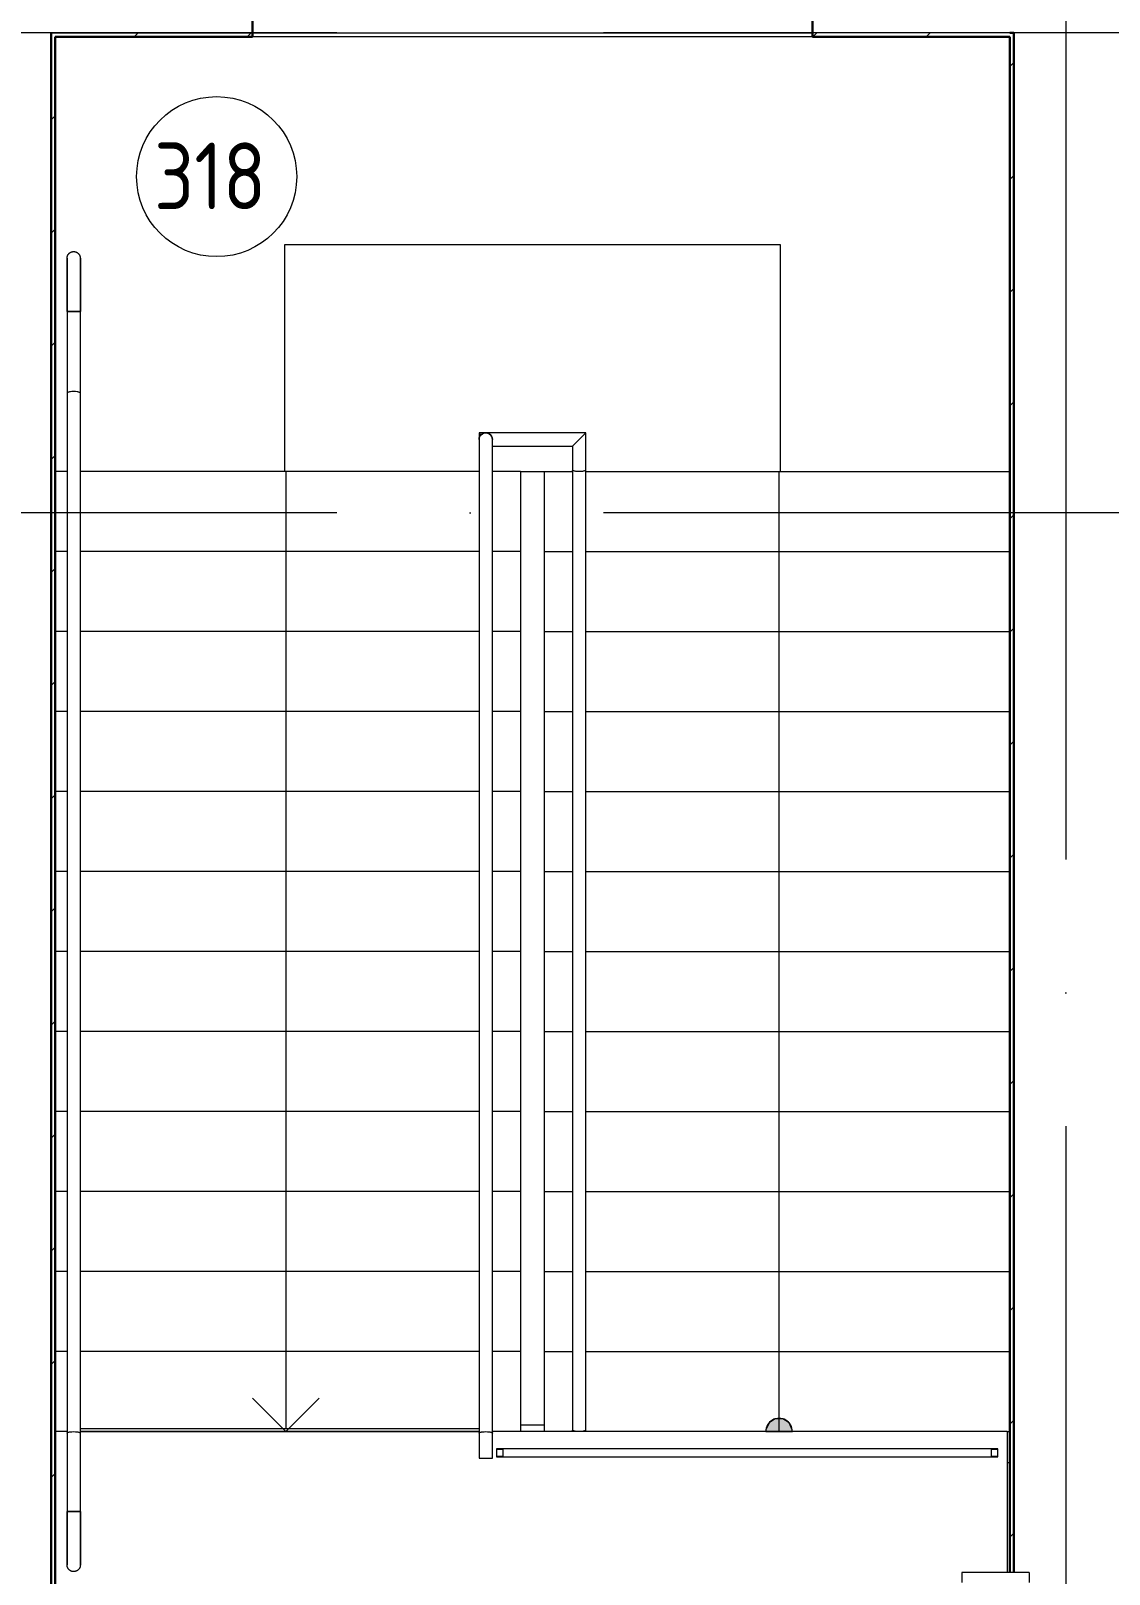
# Model space of a CAD drawing. Header units: millimetres. Extents: x -259793 to 503324, y -44556 to 93494.
# Drawn here: x 287865 to 291908, y -6943 to -1156 of the extents above; entities that cross this region are included whole.
import ezdxf

# ---------------------------------------------------------------- set-up
doc = ezdxf.new("R2010")
doc.units = ezdxf.units.MM
doc.linetypes.add('ADSK_Линия сетки', pattern=[25, 20, -2.5, 0, -2.5])
for name, color, linetype, lineweight in [('Лестницы', 252, 'Continuous', 9), ('Марки помещений', 252, 'Continuous', 20), ('Оборудование', 8, 'Continuous', 18), ('Ограждение', 252, 'Continuous', 9), ('Оси', 252, 'Continuous', 9), ('Перекрытие', 252, 'Continuous', 18), ('Стены внутренние', 7, 'Continuous', 18), ('Стены наружные', 7, 'Continuous', 18), ('Стрелки вверх', 7, 'Continuous', 18)]:
    doc.layers.add(name, color=color, linetype=linetype, lineweight=lineweight)
doc.styles.add('GOST Common_2', font='', dxfattribs={"width": 0.9, "height": 250})
doc.styles.get('GOST Common_2').set_extended_font_data('GOST type B')

# ---------------------------------------------------------------- blocks, each defined once
blk = doc.blocks.new('3 этаж')
at = {"layer": 'Стрелки вверх', "true_color": 0x636466}
h = blk.add_hatch(color=251, dxfattribs=at)
edge = h.paths.add_edge_path()
edge.add_arc((290670.8, -6408.4), 50, 359.83086, 540.16914)
edge.add_line((290620.8, -6408.6), (290670.8, -6408.4))
edge.add_line((290670.8, -6408.4), (290720.8, -6408.6))
blk.add_hatch(color=251, dxfattribs=at).paths.add_polyline_path([(290719.2, -6408.4), (290720.3, -6401.3), (290708.6, -6375.7), (290684.9, -6360.5), (290656.7, -6360.5), (290633, -6375.7), (290621.3, -6401.3), (290622.3, -6408.4)])
at = {"layer": 'Лестницы', "color": 251, "true_color": 0x636466}
for p, q in [((288000.8, -2808.4), (287955.8, -2808.4)), ((288000.8, -2808.4), (287955.8, -2808.4)), ((289545.8, -2808.4), (288050.8, -2808.4)), ((289545.8, -2808.4), (288050.8, -2808.4)), ((289700.8, -2808.4), (289595.8, -2808.4)), ((289700.8, -2808.4), (289595.8, -2808.4)), ((289700.8, -2808.4), (289790.8, -2808.4)), ((289700.8, -2808.4), (289700.8, -3108.4)), ((289790.8, -2808.4), (289895.8, -2808.4)), ((289790.8, -3108.4), (289790.8, -2808.4)), ((289790.8, -2808.4), (289895.8, -2808.4)), ((289945.8, -2808.4), (291535.8, -2808.4)), ((289945.8, -2808.4), (291535.8, -2808.4)), ((288000.8, -3108.4), (287955.8, -3108.4)), ((288000.8, -3108.4), (287955.8, -3108.4)), ((289545.8, -3108.4), (288050.8, -3108.4)), ((289545.8, -3108.4), (288050.8, -3108.4)), ((289700.8, -3108.4), (289595.8, -3108.4)), ((289700.8, -3108.4), (289595.8, -3108.4)), ((289700.8, -3108.4), (289700.8, -3408.4)), ((289790.8, -3408.4), (289790.8, -3108.4)), ((289790.8, -3108.4), (289895.9, -3108.4)), ((289790.8, -3108.4), (289895.9, -3108.4)), ((289945.7, -3108.4), (291535.8, -3108.4)), ((289945.7, -3108.4), (291535.8, -3108.4)), ((288000.8, -3408.4), (287955.8, -3408.4)), ((288000.8, -3408.4), (287955.8, -3408.4)), ((289545.8, -3408.4), (288050.8, -3408.4)), ((289545.8, -3408.4), (288050.8, -3408.4)), ((289700.8, -3408.4), (289595.8, -3408.4)), ((289700.8, -3408.4), (289595.8, -3408.4)), ((289700.8, -3408.4), (289700.8, -3708.4)), ((289790.8, -3708.4), (289790.8, -3408.4)), ((289790.8, -3408.4), (289895.9, -3408.4)), ((289790.8, -3408.4), (289895.9, -3408.4)), ((289945.6, -3408.4), (291535.8, -3408.4)), ((289945.6, -3408.4), (291535.8, -3408.4)), ((288000.8, -3708.4), (287955.8, -3708.4)), ((288000.8, -3708.4), (287955.8, -3708.4)), ((289545.8, -3708.4), (288050.8, -3708.4)), ((289545.8, -3708.4), (288050.8, -3708.4)), ((289700.8, -3708.4), (289595.8, -3708.4)), ((289700.8, -3708.4), (289595.8, -3708.4)), ((289700.8, -3708.4), (289700.8, -4008.4)), ((289790.8, -4008.4), (289790.8, -3708.4)), ((289790.8, -3708.4), (289896, -3708.4)), ((289790.8, -3708.4), (289896, -3708.4)), ((289945.6, -3708.4), (291535.8, -3708.4)), ((289945.6, -3708.4), (291535.8, -3708.4)), ((288000.8, -4008.4), (287955.8, -4008.4)), ((288000.8, -4008.4), (287955.8, -4008.4)), ((289545.8, -4008.4), (288050.8, -4008.4)), ((289545.8, -4008.4), (288050.8, -4008.4)), ((289700.8, -4008.4), (289595.8, -4008.4)), ((289700.8, -4008.4), (289595.8, -4008.4)), ((289700.8, -4008.4), (289700.8, -4308.4)), ((289790.8, -4308.4), (289790.8, -4008.4)), ((289790.8, -4008.4), (289895.8, -4008.4)), ((289790.8, -4008.4), (289895.8, -4008.4)), ((289945.8, -4008.4), (291535.8, -4008.4)), ((289945.8, -4008.4), (291535.8, -4008.4)), ((288000.8, -4308.4), (287955.8, -4308.4)), ((288000.8, -4308.4), (287955.8, -4308.4)), ((289545.8, -4308.4), (288050.8, -4308.4)), ((289545.8, -4308.4), (288050.8, -4308.4)), ((289700.8, -4308.4), (289595.8, -4308.4)), ((289700.8, -4308.4), (289595.8, -4308.4)), ((289700.8, -4308.4), (289700.8, -4608.4)), ((289790.8, -4608.4), (289790.8, -4308.4)), ((289790.8, -4308.4), (289895.8, -4308.4)), ((289790.8, -4308.4), (289895.8, -4308.4)), ((289945.8, -4308.4), (291535.8, -4308.4)), ((289945.8, -4308.4), (291535.8, -4308.4)), ((288000.8, -4608.4), (287955.8, -4608.4)), ((288000.8, -4608.4), (287955.8, -4608.4)), ((289545.8, -4608.4), (288050.8, -4608.4)), ((289545.8, -4608.4), (288050.8, -4608.4)), ((289700.8, -4608.4), (289595.8, -4608.4)), ((289700.8, -4608.4), (289595.8, -4608.4)), ((289700.8, -4608.4), (289700.8, -4908.4)), ((289790.8, -4908.4), (289790.8, -4608.4)), ((289790.8, -4608.4), (289895.8, -4608.4)), ((289790.8, -4608.4), (289895.8, -4608.4)), ((289945.8, -4608.4), (291535.8, -4608.4)), ((289945.8, -4608.4), (291535.8, -4608.4)), ((288000.8, -4908.4), (287955.8, -4908.4)), ((288000.8, -4908.4), (287955.8, -4908.4)), ((289545.8, -4908.4), (288050.8, -4908.4)), ((289545.8, -4908.4), (288050.8, -4908.4)), ((289700.8, -4908.4), (289595.8, -4908.4)), ((289700.8, -4908.4), (289595.8, -4908.4)), ((289700.8, -4908.4), (289700.8, -5208.4)), ((289790.8, -5208.4), (289790.8, -4908.4)), ((289790.8, -4908.4), (289895.8, -4908.4)), ((289790.8, -4908.4), (289895.8, -4908.4)), ((289945.8, -4908.4), (291535.8, -4908.4)), ((289945.8, -4908.4), (291535.8, -4908.4)), ((288000.8, -5208.4), (287955.8, -5208.4)), ((288000.8, -5208.4), (287955.8, -5208.4)), ((289545.8, -5208.4), (288050.8, -5208.4)), ((289545.8, -5208.4), (288050.8, -5208.4)), ((289700.8, -5208.4), (289595.8, -5208.4)), ((289700.8, -5208.4), (289595.8, -5208.4)), ((289700.8, -5208.4), (289700.8, -5508.4)), ((289790.8, -5508.4), (289790.8, -5208.4)), ((289790.8, -5208.4), (289895.8, -5208.4)), ((289790.8, -5208.4), (289895.8, -5208.4)), ((289945.8, -5208.4), (291535.8, -5208.4)), ((289945.8, -5208.4), (291535.8, -5208.4)), ((288001, -5508.4), (287955.8, -5508.4)), ((288001, -5508.4), (287955.8, -5508.4)), ((289545.8, -5508.4), (288050.6, -5508.4)), ((289545.8, -5508.4), (288050.6, -5508.4)), ((289700.8, -5508.4), (289595.8, -5508.4)), ((289700.8, -5508.4), (289595.8, -5508.4)), ((289700.8, -5508.4), (289700.8, -5808.4)), ((289790.8, -5808.4), (289790.8, -5508.4)), ((289790.8, -5508.4), (289895.8, -5508.4)), ((289790.8, -5508.4), (289895.8, -5508.4)), ((289945.8, -5508.4), (291535.8, -5508.4)), ((289945.8, -5508.4), (291535.8, -5508.4)), ((288000.9, -5808.4), (287955.8, -5808.4)), ((288000.9, -5808.4), (287955.8, -5808.4)), ((289545.8, -5808.4), (288050.6, -5808.4)), ((289545.8, -5808.4), (288050.6, -5808.4)), ((289700.8, -5808.4), (289595.8, -5808.4)), ((289700.8, -5808.4), (289595.8, -5808.4)), ((289700.8, -5808.4), (289700.8, -6108.4)), ((289790.8, -6108.4), (289790.8, -5808.4)), ((289790.8, -5808.4), (289895.8, -5808.4)), ((289790.8, -5808.4), (289895.8, -5808.4)), ((289945.8, -5808.4), (291535.8, -5808.4)), ((289945.8, -5808.4), (291535.8, -5808.4)), ((288000.8, -6108.4), (287955.8, -6108.4)), ((288000.8, -6108.4), (287955.8, -6108.4)), ((289545.8, -6108.4), (288050.7, -6108.4)), ((289545.8, -6108.4), (288050.7, -6108.4)), ((289700.8, -6108.4), (289595.8, -6108.4)), ((289700.8, -6108.4), (289595.8, -6108.4)), ((289700.8, -6108.4), (289700.8, -6408.4)), ((289790.8, -6408.4), (289790.8, -6108.4)), ((289790.8, -6108.4), (289895.8, -6108.4)), ((289790.8, -6108.4), (289895.8, -6108.4)), ((289945.8, -6108.4), (291535.8, -6108.4)), ((289945.8, -6108.4), (291535.8, -6108.4)), ((288000.6, -6408.4), (287955.8, -6408.4)), ((288000.6, -6408.4), (287955.8, -6408.4)), ((289545.8, -6408.4), (288050.8, -6408.4)), ((289545.8, -6408.4), (288050.8, -6408.4)), ((289700.8, -6408.4), (289595.8, -6408.4)), ((289700.8, -6408.4), (289595.8, -6408.4)), ((291525.8, -6408.4), (289700.8, -6408.4))]:
    blk.add_line(p, q, dxfattribs=at)
at = {"layer": 'Марки помещений', "color": 251, "true_color": 0x636466}
blk.add_circle((288561.9, -1702.4), 300, dxfattribs=at)
at = {"layer": 'Оборудование', "color": 251, "true_color": 0x636466}
for p, q in [((291608.5, -6936.2), (291355.8, -6936.2)), ((291355.8, -6936.2), (291355.8, -6974.3)), ((291608.5, -6936.2), (291608.5, -6974.3))]:
    blk.add_line(p, q, dxfattribs=at)
at = {"layer": 'Ограждение', "color": 251, "true_color": 0x636466}
for p, q in [((288000.8, -2007.4), (288000.9, -2006.4)), ((288000.8, -2008.4), (288000.8, -2007.4)), ((288000.8, -2008.5), (288000.8, -2008.4)), ((288000.8, -2008.4), (288000.8, -2008.6)), ((288000.8, -2008.7), (288000.8, -2008.5)), ((288000.8, -2008.6), (288000.8, -2009.1)), ((288000.8, -2009.3), (288000.8, -2008.7)), ((288000.8, -2009.1), (288000.8, -2009.9)), ((288000.8, -2010.2), (288000.8, -2009.3)), ((288000.8, -2009.9), (288000.8, -2011)), ((288000.8, -2011.4), (288000.8, -2010.2)), ((288000.8, -2011), (288000.8, -2012.4)), ((288000.8, -2012.9), (288000.8, -2011.4)), ((288000.8, -2012.4), (288000.8, -2014.2)), ((288000.8, -2014.7), (288000.8, -2012.9)), ((288000.8, -2014.2), (288000.8, -2016.2)), ((288000.8, -2016.8), (288000.8, -2014.7)), ((288000.8, -2016.2), (288000.8, -2018.6)), ((288000.8, -2019.3), (288000.8, -2016.8)), ((288000.8, -2018.6), (288000.8, -2021.3)), ((288000.8, -2022), (288000.8, -2019.3)), ((288000.8, -2021.3), (288000.8, -2024.2)), ((288000.8, -2025.1), (288000.8, -2022)), ((288000.8, -2024.2), (288000.8, -2027.5)), ((288000.8, -2028.4), (288000.8, -2025.1)), ((288000.9, -2006.4), (288001, -2005.5)), ((288001, -2005.5), (288001.1, -2004.5)), ((288001.1, -2004.5), (288001.3, -2003.5)), ((288001.3, -2003.5), (288001.5, -2002.5)), ((288001.5, -2002.5), (288001.8, -2001.5)), ((288001.8, -2001.5), (288002, -2000.6)), ((288002, -2000.6), (288002.4, -1999.6)), ((288002.4, -1999.6), (288002.8, -1998.7)), ((288002.8, -1998.7), (288003.2, -1997.8)), ((288003.2, -1997.8), (288003.6, -1996.9)), ((288003.6, -1996.9), (288004.1, -1996)), ((288004.1, -1996), (288004.6, -1995.2)), ((288004.6, -1995.2), (288005.1, -1994.3)), ((288005.1, -1994.3), (288005.7, -1993.5)), ((288005.7, -1993.5), (288006.3, -1992.7)), ((288006.3, -1992.7), (288007, -1992)), ((288007, -1992), (288007.7, -1991.2)), ((288007.7, -1991.2), (288008.4, -1990.5)), ((288008.4, -1990.5), (288009.1, -1989.8)), ((288009.1, -1989.8), (288009.9, -1989.2)), ((288009.9, -1989.2), (288010.6, -1988.6)), ((288010.6, -1988.6), (288011.4, -1988)), ((288011.4, -1988), (288012.3, -1987.4)), ((288012.3, -1987.4), (288013.1, -1986.9)), ((288013.1, -1986.9), (288014, -1986.4)), ((288014, -1986.4), (288014.9, -1985.9)), ((288014.9, -1985.9), (288015.8, -1985.5)), ((288015.8, -1985.5), (288016.7, -1985.1)), ((288016.7, -1985.1), (288017.7, -1984.8)), ((288017.7, -1984.8), (288018.6, -1984.5)), ((288018.6, -1984.5), (288019.6, -1984.2)), ((288019.6, -1984.2), (288020.5, -1984)), ((288020.5, -1984), (288021.5, -1983.8)), ((288021.5, -1983.8), (288022.5, -1983.7)), ((288022.5, -1983.7), (288023.5, -1983.5)), ((288023.5, -1983.5), (288024.5, -1983.5)), ((288024.5, -1983.5), (288025.5, -1983.4)), ((288025.5, -1983.4), (288025.8, -1983.4)), ((288025.8, -1983.4), (288026.8, -1983.5)), ((288026.8, -1983.5), (288027.8, -1983.5)), ((288027.8, -1983.5), (288028.8, -1983.6)), ((288028.8, -1983.6), (288029.8, -1983.8)), ((288029.8, -1983.8), (288030.7, -1983.9)), ((288030.7, -1983.9), (288031.7, -1984.2)), ((288031.7, -1984.2), (288032.7, -1984.4)), ((288032.7, -1984.4), (288033.6, -1984.7)), ((288033.6, -1984.7), (288034.6, -1985)), ((288034.6, -1985), (288035.5, -1985.4)), ((288035.5, -1985.4), (288036.4, -1985.8)), ((288036.4, -1985.8), (288037.3, -1986.3)), ((288037.3, -1986.3), (288038.2, -1986.7)), ((288038.2, -1986.7), (288039.1, -1987.3)), ((288039.1, -1987.3), (288039.9, -1987.8)), ((288039.9, -1987.8), (288040.7, -1988.4)), ((288040.7, -1988.4), (288041.5, -1989)), ((288041.5, -1989), (288042.3, -1989.6)), ((288042.3, -1989.6), (288043, -1990.3)), ((288043, -1990.3), (288043.7, -1991)), ((288043.7, -1991), (288044.4, -1991.8)), ((288044.4, -1991.8), (288045, -1992.5)), ((288045, -1992.5), (288045.7, -1993.3)), ((288045.7, -1993.3), (288046.3, -1994.1)), ((288046.3, -1994.1), (288046.8, -1994.9)), ((288046.8, -1994.9), (288047.3, -1995.8)), ((288047.3, -1995.8), (288047.8, -1996.7)), ((288047.8, -1996.7), (288048.3, -1997.6)), ((288048.3, -1997.6), (288048.7, -1998.5)), ((288048.7, -1998.5), (288049.1, -1999.4)), ((288049.1, -1999.4), (288049.4, -2000.3)), ((288049.4, -2000.3), (288049.7, -2001.3)), ((288049.7, -2001.3), (288050, -2002.2)), ((288050, -2002.2), (288050.2, -2003.2)), ((288050.2, -2003.2), (288050.4, -2004.2)), ((288050.4, -2004.2), (288050.6, -2005.2)), ((288050.6, -2005.2), (288050.7, -2006.2)), ((288050.7, -2006.2), (288050.7, -2007.2)), ((288050.7, -2007.2), (288050.8, -2008.2)), ((288050.8, -2008.2), (288050.8, -2008.4)), ((288050.8, -2008.5), (288050.8, -2008.4)), ((288050.8, -2008.4), (288050.8, -2008.6)), ((288050.8, -2008.7), (288050.8, -2008.5)), ((288050.8, -2008.6), (288050.8, -2009.1)), ((288050.8, -2009.3), (288050.8, -2008.7)), ((288050.8, -2009.1), (288050.8, -2009.9)), ((288050.8, -2010.2), (288050.8, -2009.3)), ((288050.8, -2009.9), (288050.8, -2011)), ((288050.8, -2011.4), (288050.8, -2010.2)), ((288050.8, -2011), (288050.8, -2012.4)), ((288050.8, -2012.9), (288050.8, -2011.4)), ((288050.8, -2012.4), (288050.8, -2014.2)), ((288050.8, -2014.7), (288050.8, -2012.9)), ((288050.8, -2014.2), (288050.8, -2016.2)), ((288050.8, -2016.8), (288050.8, -2014.7)), ((288050.8, -2016.2), (288050.8, -2018.6)), ((288050.8, -2019.3), (288050.8, -2016.8)), ((288050.8, -2018.6), (288050.8, -2021.3)), ((288050.8, -2022), (288050.8, -2019.3)), ((288050.8, -2021.3), (288050.8, -2024.2)), ((288050.8, -2025.1), (288050.8, -2022)), ((288050.8, -2024.2), (288050.8, -2027.5)), ((288050.8, -2028.4), (288050.8, -2025.1)), ((288000.8, -2027.5), (288000.8, -2031)), ((288000.8, -2032.1), (288000.8, -2028.4)), ((288000.8, -2031), (288000.8, -2034.9)), ((288000.8, -2036), (288000.8, -2032.1)), ((288000.8, -2034.9), (288000.8, -2039)), ((288000.8, -2040.2), (288000.8, -2036)), ((288000.8, -2039), (288000.8, -2043.4)), ((288000.8, -2044.6), (288000.8, -2040.2)), ((288000.8, -2043.4), (288000.8, -2048)), ((288000.8, -2049.3), (288000.8, -2044.6)), ((288000.8, -2048), (288000.8, -2052.9)), ((288000.8, -2054.3), (288000.8, -2049.3)), ((288000.8, -2052.9), (288000.8, -2058.1)), ((288000.8, -2059.5), (288000.8, -2054.3)), ((288000.8, -2058.1), (288000.8, -2063.5)), ((288000.8, -2065), (288000.8, -2059.5)), ((288000.8, -2063.5), (288000.8, -2069.1)), ((288000.8, -2070.7), (288000.8, -2065)), ((288000.8, -2069.1), (288000.8, -2075)), ((288000.8, -2076.6), (288000.8, -2070.7)), ((288000.8, -2075), (288000.8, -2081)), ((288000.8, -2082.7), (288000.8, -2076.6)), ((288000.8, -2081), (288000.8, -2087.3)), ((288000.8, -2089), (288000.8, -2082.7)), ((288050.8, -2027.5), (288050.8, -2031)), ((288050.8, -2032.1), (288050.8, -2028.4)), ((288050.8, -2031), (288050.8, -2034.9)), ((288050.8, -2036), (288050.8, -2032.1)), ((288050.8, -2034.9), (288050.8, -2039)), ((288050.8, -2040.2), (288050.8, -2036)), ((288050.8, -2039), (288050.8, -2043.4)), ((288050.8, -2044.6), (288050.8, -2040.2)), ((288050.8, -2043.4), (288050.8, -2048)), ((288050.8, -2049.3), (288050.8, -2044.6)), ((288050.8, -2048), (288050.8, -2052.9)), ((288050.8, -2054.3), (288050.8, -2049.3)), ((288050.8, -2052.9), (288050.8, -2058.1)), ((288050.8, -2059.5), (288050.8, -2054.3)), ((288050.8, -2058.1), (288050.8, -2063.5)), ((288050.8, -2065), (288050.8, -2059.5)), ((288050.8, -2063.5), (288050.8, -2069.1)), ((288050.8, -2070.7), (288050.8, -2065)), ((288050.8, -2069.1), (288050.8, -2075)), ((288050.8, -2076.6), (288050.8, -2070.7)), ((288050.8, -2075), (288050.8, -2081)), ((288050.8, -2082.7), (288050.8, -2076.6)), ((288050.8, -2081), (288050.8, -2087.3)), ((288050.8, -2089), (288050.8, -2082.7)), ((288000.8, -2087.3), (288000.8, -2093.7)), ((288000.8, -2095.5), (288000.8, -2089)), ((288000.8, -2093.7), (288000.8, -2100.4)), ((288000.8, -2102.2), (288000.8, -2095.5)), ((288000.8, -2100.4), (288000.8, -2107.2)), ((288000.8, -2109.1), (288000.8, -2102.2)), ((288000.8, -2107.2), (288000.8, -2114.2)), ((288000.8, -2116.1), (288000.8, -2109.1)), ((288000.8, -2114.2), (288000.8, -2121.3)), ((288000.8, -2123.3), (288000.8, -2116.1)), ((288000.8, -2121.3), (288000.8, -2128.6)), ((288000.8, -2130.6), (288000.8, -2123.3)), ((288000.8, -2128.6), (288000.8, -2136)), ((288000.8, -2138), (288000.8, -2130.6)), ((288000.8, -2136), (288000.8, -2143.5)), ((288000.8, -2145.5), (288000.8, -2138)), ((288050.8, -2087.3), (288050.8, -2093.7)), ((288050.8, -2095.5), (288050.8, -2089)), ((288050.8, -2093.7), (288050.8, -2100.4)), ((288050.8, -2102.2), (288050.8, -2095.5)), ((288050.8, -2100.4), (288050.8, -2107.2)), ((288050.8, -2109.1), (288050.8, -2102.2)), ((288050.8, -2107.2), (288050.8, -2114.2)), ((288050.8, -2116.1), (288050.8, -2109.1)), ((288050.8, -2114.2), (288050.8, -2121.3)), ((288050.8, -2123.3), (288050.8, -2116.1)), ((288050.8, -2121.3), (288050.8, -2128.6)), ((288050.8, -2130.6), (288050.8, -2123.3)), ((288050.8, -2128.6), (288050.8, -2136)), ((288050.8, -2138), (288050.8, -2130.6)), ((288050.8, -2136), (288050.8, -2143.5)), ((288050.8, -2145.5), (288050.8, -2138)), ((288000.8, -2143.5), (288000.8, -2151.1)), ((288000.8, -2153.2), (288000.8, -2145.5)), ((288000.8, -2151.1), (288000.8, -2158.8)), ((288000.8, -2160.9), (288000.8, -2153.2)), ((288000.8, -2158.8), (288000.8, -2166.6)), ((288000.8, -2168.7), (288000.8, -2160.9)), ((288000.8, -2166.6), (288000.8, -2174.5)), ((288000.8, -2176.6), (288000.8, -2168.7)), ((288000.8, -2174.5), (288000.8, -2182.4)), ((288000.8, -2184.5), (288000.8, -2176.6)), ((288000.8, -2182.4), (288000.8, -2190.3)), ((288000.8, -2192.5), (288000.8, -2184.5)), ((288000.8, -2190.3), (288000.8, -2198.3)), ((288000.8, -2200.4), (288000.8, -2192.5)), ((288000.8, -2198.3), (288000.8, -2206.3)), ((288050.8, -2143.5), (288050.8, -2151.1)), ((288050.8, -2153.2), (288050.8, -2145.5)), ((288050.8, -2151.1), (288050.8, -2158.8)), ((288050.8, -2160.9), (288050.8, -2153.2)), ((288050.8, -2158.8), (288050.8, -2166.6)), ((288050.8, -2168.7), (288050.8, -2160.9)), ((288050.8, -2166.6), (288050.8, -2174.5)), ((288050.8, -2176.6), (288050.8, -2168.7)), ((288050.8, -2174.5), (288050.8, -2182.4)), ((288050.8, -2184.5), (288050.8, -2176.6)), ((288050.8, -2182.4), (288050.8, -2190.3)), ((288050.8, -2192.5), (288050.8, -2184.5)), ((288050.8, -2190.3), (288050.8, -2198.3)), ((288050.8, -2200.4), (288050.8, -2192.5)), ((288050.8, -2198.3), (288050.8, -2206.3)), ((288000.8, -2208.4), (288000.8, -2200.4)), ((288000.8, -2206.3), (288000.8, -2208.4)), ((288000.8, -2208.4), (288000.8, -2514.3)), ((288050.8, -2208.4), (288000.8, -2208.4)), ((288000.8, -2208.4), (288025.8, -2208.4)), ((288025.8, -2208.4), (288050.8, -2208.4)), ((288050.8, -2208.4), (288050.8, -2200.4)), ((288050.8, -2206.3), (288050.8, -2208.4)), ((288050.8, -2514.3), (288050.8, -2208.4)), ((288000.8, -2514.3), (288000.8, -6414.3)), ((288050.8, -6414.3), (288050.8, -2514.3)), ((289570.8, -2663.4), (289545.8, -2663.4)), ((289545.8, -2663.4), (289545.8, -2688.4)), ((289546.6, -2682), (289545.8, -2688.4)), ((289545.8, -2688.4), (289546.6, -2682)), ((289545.8, -2688.4), (289545.8, -6414.3)), ((289549.1, -2675.9), (289546.6, -2682)), ((289546.6, -2682), (289549.1, -2675.9)), ((289553.1, -2670.8), (289549.1, -2675.9)), ((289549.1, -2675.9), (289553.1, -2670.8)), ((289558.3, -2666.8), (289553.1, -2670.8)), ((289553.1, -2670.8), (289558.3, -2666.8)), ((289564.3, -2664.3), (289558.3, -2666.8)), ((289558.3, -2666.8), (289564.3, -2664.3)), ((289570.8, -2663.4), (289564.3, -2664.3)), ((289564.3, -2664.3), (289570.8, -2663.4)), ((289945.8, -2663.4), (289570.8, -2663.4)), ((289577.2, -2664.3), (289570.8, -2663.4)), ((289570.8, -2663.4), (289577.2, -2664.3)), ((289583.3, -2666.8), (289577.2, -2664.3)), ((289577.2, -2664.3), (289583.3, -2666.8)), ((289588.5, -2670.8), (289583.3, -2666.8)), ((289583.3, -2666.8), (289588.5, -2670.8)), ((289592.4, -2675.9), (289588.5, -2670.8)), ((289588.5, -2670.8), (289592.4, -2675.9)), ((289594.9, -2682), (289592.4, -2675.9)), ((289592.4, -2675.9), (289594.9, -2682)), ((289595.8, -2688.4), (289594.9, -2682)), ((289594.9, -2682), (289595.8, -2688.4)), ((289595.8, -6414.3), (289595.8, -2688.4)), ((289595.8, -2713.4), (289895.8, -2713.4)), ((289895.8, -2713.4), (289895.8, -2802.5)), ((289945.8, -2802.5), (289945.8, -2663.4)), ((289895.8, -2802.5), (289895.8, -6402.5)), ((289945.8, -6402.5), (289945.8, -2802.5)), ((288000.8, -6414.3), (288000.8, -6708.4)), ((288050.8, -6708.4), (288050.8, -6414.3)), ((289545.8, -6414.3), (289545.8, -6508.4)), ((289595.8, -6508.4), (289595.8, -6414.3)), ((289700.8, -6383.4), (289790.8, -6383.4)), ((289895.8, -6402.5), (289895.8, -6408.4)), ((289945.8, -6408.4), (289945.8, -6402.5)), ((291525.8, -6408.4), (291535.8, -6408.4)), ((291525.8, -6408.4), (291525.8, -6936.4)), ((291490.8, -6473.4), (289610.8, -6473.4)), ((289610.8, -6473.4), (289610.8, -6475.5)), ((291490.8, -6475.5), (291490.8, -6473.4)), ((289545.8, -6508.4), (289595.8, -6508.4)), ((289610.8, -6501.4), (289610.8, -6503.4)), ((289610.8, -6503.4), (291490.8, -6503.4)), ((291490.8, -6503.4), (291490.8, -6501.4)), ((288000.8, -6708.4), (288050.8, -6708.4)), ((288000.8, -6708.4), (288000.8, -6716.4)), ((288000.8, -6710.6), (288000.8, -6708.4)), ((288025.8, -6708.4), (288000.8, -6708.4)), ((288000.8, -6718.6), (288000.8, -6710.6)), ((288050.8, -6708.4), (288025.8, -6708.4)), ((288050.8, -6708.4), (288050.8, -6716.4)), ((288050.8, -6710.6), (288050.8, -6708.4)), ((288050.8, -6718.6), (288050.8, -6710.6)), ((288000.8, -6716.4), (288000.8, -6724.4)), ((288000.8, -6726.6), (288000.8, -6718.6)), ((288000.8, -6724.4), (288000.8, -6732.4)), ((288000.8, -6734.5), (288000.8, -6726.6)), ((288000.8, -6732.4), (288000.8, -6740.3)), ((288000.8, -6742.4), (288000.8, -6734.5)), ((288000.8, -6740.3), (288000.8, -6748.2)), ((288000.8, -6750.3), (288000.8, -6742.4)), ((288000.8, -6748.2), (288000.8, -6756)), ((288000.8, -6758.1), (288000.8, -6750.3)), ((288000.8, -6756), (288000.8, -6763.7)), ((288000.8, -6765.8), (288000.8, -6758.1)), ((288000.8, -6763.7), (288000.8, -6771.4)), ((288000.8, -6773.4), (288000.8, -6765.8)), ((288050.8, -6716.4), (288050.8, -6724.4)), ((288050.8, -6726.6), (288050.8, -6718.6)), ((288050.8, -6724.4), (288050.8, -6732.4)), ((288050.8, -6734.5), (288050.8, -6726.6)), ((288050.8, -6732.4), (288050.8, -6740.3)), ((288050.8, -6742.4), (288050.8, -6734.5)), ((288050.8, -6740.3), (288050.8, -6748.2)), ((288050.8, -6750.3), (288050.8, -6742.4)), ((288050.8, -6748.2), (288050.8, -6756)), ((288050.8, -6758.1), (288050.8, -6750.3)), ((288050.8, -6756), (288050.8, -6763.7)), ((288050.8, -6765.8), (288050.8, -6758.1)), ((288050.8, -6763.7), (288050.8, -6771.4)), ((288050.8, -6773.4), (288050.8, -6765.8)), ((288000.8, -6771.4), (288000.8, -6778.9)), ((288000.8, -6780.9), (288000.8, -6773.4)), ((288000.8, -6778.9), (288000.8, -6786.3)), ((288000.8, -6788.3), (288000.8, -6780.9)), ((288000.8, -6786.3), (288000.8, -6793.6)), ((288000.8, -6795.6), (288000.8, -6788.3)), ((288000.8, -6793.6), (288000.8, -6800.8)), ((288000.8, -6802.7), (288000.8, -6795.6)), ((288000.8, -6800.8), (288000.8, -6807.8)), ((288000.8, -6809.7), (288000.8, -6802.7)), ((288000.8, -6807.8), (288000.8, -6814.7)), ((288000.8, -6816.5), (288000.8, -6809.7)), ((288000.8, -6814.7), (288000.8, -6821.4)), ((288000.8, -6823.1), (288000.8, -6816.5)), ((288000.8, -6821.4), (288000.8, -6827.9)), ((288000.8, -6829.6), (288000.8, -6823.1)), ((288000.8, -6827.9), (288000.8, -6834.2)), ((288050.8, -6771.4), (288050.8, -6778.9)), ((288050.8, -6780.9), (288050.8, -6773.4)), ((288050.8, -6778.9), (288050.8, -6786.3)), ((288050.8, -6788.3), (288050.8, -6780.9)), ((288050.8, -6786.3), (288050.8, -6793.6)), ((288050.8, -6795.6), (288050.8, -6788.3)), ((288050.8, -6793.6), (288050.8, -6800.8)), ((288050.8, -6802.7), (288050.8, -6795.6)), ((288050.8, -6800.8), (288050.8, -6807.8)), ((288050.8, -6809.7), (288050.8, -6802.7)), ((288050.8, -6807.8), (288050.8, -6814.7)), ((288050.8, -6816.5), (288050.8, -6809.7)), ((288050.8, -6814.7), (288050.8, -6821.4)), ((288050.8, -6823.1), (288050.8, -6816.5)), ((288050.8, -6821.4), (288050.8, -6827.9)), ((288050.8, -6829.6), (288050.8, -6823.1)), ((288050.8, -6827.9), (288050.8, -6834.2)), ((288000.8, -6835.9), (288000.8, -6829.6)), ((288000.8, -6834.2), (288000.8, -6840.3)), ((288000.8, -6841.9), (288000.8, -6835.9)), ((288000.8, -6840.3), (288000.8, -6846.2)), ((288000.8, -6847.8), (288000.8, -6841.9)), ((288000.8, -6846.2), (288000.8, -6851.9)), ((288000.8, -6853.4), (288000.8, -6847.8)), ((288000.8, -6851.9), (288000.8, -6857.4)), ((288000.8, -6858.8), (288000.8, -6853.4)), ((288000.8, -6857.4), (288000.8, -6862.6)), ((288000.8, -6864), (288000.8, -6858.8)), ((288000.8, -6862.6), (288000.8, -6867.6)), ((288000.8, -6868.9), (288000.8, -6864)), ((288000.8, -6867.6), (288000.8, -6872.3)), ((288000.8, -6873.5), (288000.8, -6868.9)), ((288000.8, -6872.3), (288000.8, -6876.7)), ((288000.8, -6877.9), (288000.8, -6873.5)), ((288000.8, -6876.7), (288000.8, -6880.9)), ((288000.8, -6882), (288000.8, -6877.9)), ((288000.8, -6880.9), (288000.8, -6884.8)), ((288000.8, -6885.8), (288000.8, -6882)), ((288000.8, -6884.8), (288000.8, -6888.5)), ((288000.8, -6889.4), (288000.8, -6885.8)), ((288050.8, -6835.9), (288050.8, -6829.6)), ((288050.8, -6834.2), (288050.8, -6840.3)), ((288050.8, -6841.9), (288050.8, -6835.9)), ((288050.8, -6840.3), (288050.8, -6846.2)), ((288050.8, -6847.8), (288050.8, -6841.9)), ((288050.8, -6846.2), (288050.8, -6851.9)), ((288050.8, -6853.4), (288050.8, -6847.8)), ((288050.8, -6851.9), (288050.8, -6857.4)), ((288050.8, -6858.8), (288050.8, -6853.4)), ((288050.8, -6857.4), (288050.8, -6862.6)), ((288050.8, -6864), (288050.8, -6858.8)), ((288050.8, -6862.6), (288050.8, -6867.6)), ((288050.8, -6868.9), (288050.8, -6864)), ((288050.8, -6867.6), (288050.8, -6872.3)), ((288050.8, -6873.5), (288050.8, -6868.9)), ((288050.8, -6872.3), (288050.8, -6876.7)), ((288050.8, -6877.9), (288050.8, -6873.5)), ((288050.8, -6876.7), (288050.8, -6880.9)), ((288050.8, -6882), (288050.8, -6877.9)), ((288050.8, -6880.9), (288050.8, -6884.8)), ((288050.8, -6885.8), (288050.8, -6882)), ((288050.8, -6884.8), (288050.8, -6888.5)), ((288050.8, -6889.4), (288050.8, -6885.8)), ((288000.8, -6888.5), (288000.8, -6891.8)), ((288000.8, -6892.7), (288000.8, -6889.4)), ((288000.8, -6891.8), (288000.8, -6894.9)), ((288000.8, -6895.6), (288000.8, -6892.7)), ((288000.8, -6894.9), (288000.8, -6897.6)), ((288000.8, -6898.3), (288000.8, -6895.6)), ((288000.8, -6897.6), (288000.8, -6900)), ((288000.8, -6900.7), (288000.8, -6898.3)), ((288000.8, -6900), (288000.8, -6902.2)), ((288000.8, -6902.7), (288000.8, -6900.7)), ((288000.8, -6902.2), (288000.8, -6904)), ((288000.8, -6904.5), (288000.8, -6902.7)), ((288000.8, -6904), (288000.8, -6905.5)), ((288000.8, -6905.9), (288000.8, -6904.5)), ((288000.8, -6905.5), (288000.8, -6906.7)), ((288000.8, -6907), (288000.8, -6905.9)), ((288000.8, -6906.7), (288000.8, -6907.6)), ((288000.8, -6907.8), (288000.8, -6907)), ((288000.8, -6907.6), (288000.8, -6908.2)), ((288000.8, -6908.3), (288000.8, -6907.8)), ((288000.8, -6908.2), (288000.8, -6908.4)), ((288000.8, -6908.4), (288000.8, -6908.3)), ((288000.8, -6908.7), (288000.8, -6908.4)), ((288000.8, -6908.4), (288000.8, -6908.4)), ((288000.8, -6909.7), (288000.8, -6908.7)), ((288000.9, -6910.7), (288000.8, -6909.7)), ((288001, -6911.7), (288000.9, -6910.7)), ((288001.1, -6912.7), (288001, -6911.7)), ((288001.3, -6913.7), (288001.1, -6912.7)), ((288001.6, -6914.6), (288001.3, -6913.7)), ((288001.8, -6915.6), (288001.6, -6914.6)), ((288002.1, -6916.6), (288001.8, -6915.6)), ((288002.5, -6917.5), (288002.1, -6916.6)), ((288002.9, -6918.4), (288002.5, -6917.5)), ((288003.3, -6919.3), (288002.9, -6918.4)), ((288003.7, -6920.2), (288003.3, -6919.3)), ((288004.2, -6921.1), (288003.7, -6920.2)), ((288004.7, -6922), (288004.2, -6921.1)), ((288005.3, -6922.8), (288004.7, -6922)), ((288005.9, -6923.6), (288005.3, -6922.8)), ((288006.5, -6924.4), (288005.9, -6923.6)), ((288007.2, -6925.1), (288006.5, -6924.4)), ((288007.8, -6925.9), (288007.2, -6925.1)), ((288008.6, -6926.6), (288007.8, -6925.9)), ((288009.3, -6927.2), (288008.6, -6926.6)), ((288010.1, -6927.9), (288009.3, -6927.2)), ((288010.8, -6928.5), (288010.1, -6927.9)), ((288011.7, -6929.1), (288010.8, -6928.5)), ((288012.5, -6929.6), (288011.7, -6929.1)), ((288013.4, -6930.1), (288012.5, -6929.6)), ((288014.2, -6930.6), (288013.4, -6930.1)), ((288015.1, -6931.1), (288014.2, -6930.6)), ((288016, -6931.5), (288015.1, -6931.1)), ((288017, -6931.8), (288016, -6931.5)), ((288017.9, -6932.2), (288017, -6931.8)), ((288018.9, -6932.5), (288017.9, -6932.2)), ((288019.8, -6932.7), (288018.9, -6932.5)), ((288020.8, -6932.9), (288019.8, -6932.7)), ((288021.8, -6933.1), (288020.8, -6932.9)), ((288022.8, -6933.3), (288021.8, -6933.1)), ((288023.8, -6933.4), (288022.8, -6933.3)), ((288024.8, -6933.4), (288023.8, -6933.4)), ((288025.8, -6933.4), (288024.8, -6933.4)), ((288026, -6933.4), (288025.8, -6933.4)), ((288027, -6933.4), (288026, -6933.4)), ((288028, -6933.3), (288027, -6933.4)), ((288029, -6933.2), (288028, -6933.3)), ((288030, -6933.1), (288029, -6933.2)), ((288031, -6932.9), (288030, -6933.1)), ((288032, -6932.7), (288031, -6932.9)), ((288032.9, -6932.4), (288032, -6932.7)), ((288033.9, -6932.1), (288032.9, -6932.4)), ((288034.8, -6931.7), (288033.9, -6932.1)), ((288035.8, -6931.4), (288034.8, -6931.7)), ((288036.7, -6930.9), (288035.8, -6931.4)), ((288037.6, -6930.5), (288036.7, -6930.9)), ((288038.4, -6930), (288037.6, -6930.5)), ((288039.3, -6929.5), (288038.4, -6930)), ((288040.1, -6928.9), (288039.3, -6929.5)), ((288040.9, -6928.3), (288040.1, -6928.9)), ((288041.7, -6927.7), (288040.9, -6928.3)), ((288042.5, -6927.1), (288041.7, -6927.7)), ((288043.2, -6926.4), (288042.5, -6927.1)), ((288043.9, -6925.7), (288043.2, -6926.4)), ((288044.6, -6924.9), (288043.9, -6925.7)), ((288045.2, -6924.2), (288044.6, -6924.9)), ((288045.8, -6923.4), (288045.2, -6924.2)), ((288046.4, -6922.6), (288045.8, -6923.4)), ((288047, -6921.7), (288046.4, -6922.6)), ((288047.5, -6920.9), (288047, -6921.7)), ((288048, -6920), (288047.5, -6920.9)), ((288048.4, -6919.1), (288048, -6920)), ((288048.8, -6918.2), (288048.4, -6919.1)), ((288049.2, -6917.3), (288048.8, -6918.2)), ((288049.5, -6916.3), (288049.2, -6917.3)), ((288049.8, -6915.4), (288049.5, -6916.3)), ((288050.1, -6914.4), (288049.8, -6915.4)), ((288050.3, -6913.4), (288050.1, -6914.4)), ((288050.5, -6912.4), (288050.3, -6913.4)), ((288050.6, -6911.4), (288050.5, -6912.4)), ((288050.7, -6910.4), (288050.6, -6911.4)), ((288050.8, -6909.4), (288050.7, -6910.4)), ((288050.8, -6888.5), (288050.8, -6891.8)), ((288050.8, -6892.7), (288050.8, -6889.4)), ((288050.8, -6891.8), (288050.8, -6894.9)), ((288050.8, -6895.6), (288050.8, -6892.7)), ((288050.8, -6894.9), (288050.8, -6897.6)), ((288050.8, -6898.3), (288050.8, -6895.6)), ((288050.8, -6897.6), (288050.8, -6900)), ((288050.8, -6900.7), (288050.8, -6898.3)), ((288050.8, -6900), (288050.8, -6902.2)), ((288050.8, -6902.7), (288050.8, -6900.7)), ((288050.8, -6902.2), (288050.8, -6904)), ((288050.8, -6904.5), (288050.8, -6902.7)), ((288050.8, -6904), (288050.8, -6905.5)), ((288050.8, -6905.9), (288050.8, -6904.5)), ((288050.8, -6905.5), (288050.8, -6906.7)), ((288050.8, -6907), (288050.8, -6905.9)), ((288050.8, -6906.7), (288050.8, -6907.6)), ((288050.8, -6907.8), (288050.8, -6907)), ((288050.8, -6907.6), (288050.8, -6908.2)), ((288050.8, -6908.3), (288050.8, -6907.8)), ((288050.8, -6908.2), (288050.8, -6908.4)), ((288050.8, -6908.4), (288050.8, -6908.3)), ((288050.8, -6908.4), (288050.8, -6909.4)), ((288050.8, -6908.4), (288050.8, -6908.4))]:
    blk.add_line(p, q, dxfattribs=at)
at = {"layer": 'Ограждение', "color": 251, "lineweight": 18, "true_color": 0x636466}
for p, q in [((289610.8, -6475.9), (289610.8, -6500.9)), ((289635.8, -6475.9), (289610.8, -6475.9)), ((289635.8, -6500.9), (289635.8, -6475.9)), ((291465.8, -6475.9), (291465.8, -6500.9)), ((291490.8, -6475.9), (291465.8, -6475.9)), ((291490.8, -6500.9), (291490.8, -6475.9)), ((289610.8, -6500.9), (289635.8, -6500.9)), ((291465.8, -6500.9), (291490.8, -6500.9))]:
    blk.add_line(p, q, dxfattribs=at)
at = {"layer": 'Ограждение', "color": 251, "linetype": 'Continuous', "true_color": 0x636466}
blk.add_line((291525.8, -6523.7), (291535.8, -6523.7), dxfattribs=at)
at = {"layer": 'Ограждение', "color": 251, "true_color": 0x636466}
for points, knots in [([(288050.8, -2514.3), (288050.8, -2513.8), (288050.2, -2512.8), (288047.7, -2511.4), (288043.7, -2510.1), (288036.7, -2508.9), (288025.8, -2508.2), (288014.9, -2508.9), (288007.9, -2510.1), (288003.9, -2511.4), (288001.4, -2512.8), (288000.8, -2513.8), (288000.8, -2514.3)], [-1, -1, -1, -1, -0.916667, -0.833333, -0.75, -0.666667, -0.5, -0.333333, -0.25, -0.166667, -0.083333, 0, 0, 0, 0]), ([(289545.8, -2663.4), (289545.8, -2663.4), (289546.2, -2663.9), (289547.6, -2665.3), (289549.1, -2666.7), (289550.6, -2668.3), (289552, -2669.6), (289552.7, -2670.4), (289553.1, -2670.8)], [0, 0, 0, 0, 0.0833333, 0.125, 0.1666667, 0.2083333, 0.2291667, 0.25, 0.25, 0.25, 0.25]), ([(289895.8, -2713.4), (289895.8, -2713.4), (289896.2, -2713), (289897.6, -2711.6), (289899.1, -2710.2), (289900.6, -2708.6), (289902, -2707.2), (289903.5, -2705.8), (289905.1, -2704.1), (289906.9, -2702.3), (289908.3, -2701), (289909.7, -2699.5), (289911.2, -2698), (289912.7, -2696.5), (289914.3, -2694.9), (289915.9, -2693.3), (289917.5, -2691.7), (289919.1, -2690.1), (289920.8, -2688.4), (289922.4, -2686.8), (289924, -2685.2), (289925.7, -2683.6), (289927.3, -2682), (289928.8, -2680.4), (289930.4, -2678.9), (289931.8, -2677.4), (289933.3, -2675.9), (289934.7, -2674.6), (289936.5, -2672.8), (289938.1, -2671.1), (289939.6, -2669.6), (289941, -2668.2), (289942.5, -2666.7), (289943.9, -2665.3), (289945.3, -2663.9), (289945.8, -2663.5), (289945.8, -2663.4)], [-1, -1, -1, -1, -0.916667, -0.875, -0.833333, -0.791667, -0.770833, -0.75, -0.708333, -0.6875, -0.666667, -0.645833, -0.625, -0.604167, -0.583333, -0.5625, -0.541667, -0.520833, -0.5, -0.479167, -0.458333, -0.4375, -0.416667, -0.395833, -0.375, -0.354167, -0.333333, -0.3125, -0.291667, -0.25, -0.229167, -0.208333, -0.166667, -0.125, -0.083333, 0, 0, 0, 0]), ([(289945.8, -2802.5), (289945.8, -2803), (289945.2, -2804.1), (289942.7, -2805.5), (289938.7, -2806.8), (289931.7, -2808), (289920.8, -2808.7), (289909.9, -2808), (289902.9, -2806.8), (289898.9, -2805.5), (289896.4, -2804.1), (289895.8, -2803), (289895.8, -2802.5)], [0, 0, 0, 0, 0.083333, 0.166667, 0.25, 0.333333, 0.5, 0.666667, 0.75, 0.833333, 0.916667, 1, 1, 1, 1]), ([(288000.8, -6414.3), (288000.8, -6413.8), (288001.4, -6412.8), (288003.9, -6411.4), (288007.9, -6410.1), (288014.9, -6408.9), (288025.8, -6408.2), (288036.7, -6408.9), (288043.7, -6410.1), (288047.7, -6411.4), (288050.2, -6412.8), (288050.8, -6413.8), (288050.8, -6414.3)], [0, 0, 0, 0, 0.083333, 0.166667, 0.25, 0.333333, 0.5, 0.666667, 0.75, 0.833333, 0.916667, 1, 1, 1, 1]), ([(289545.8, -6414.3), (289545.8, -6413.8), (289546.4, -6412.8), (289548.9, -6411.4), (289552.9, -6410.1), (289559.9, -6408.9), (289570.8, -6408.2), (289581.7, -6408.9), (289588.7, -6410.1), (289592.7, -6411.4), (289595.2, -6412.8), (289595.8, -6413.8), (289595.8, -6414.3)], [0, 0, 0, 0, 0.083333, 0.166667, 0.25, 0.333333, 0.5, 0.666667, 0.75, 0.833333, 0.916667, 1, 1, 1, 1]), ([(289945.8, -6402.5), (289945.8, -6403.1), (289945.2, -6404.1), (289942.7, -6405.5), (289938.7, -6406.8), (289931.7, -6408), (289920.8, -6408.7), (289909.9, -6408), (289902.9, -6406.8), (289898.9, -6405.5), (289896.4, -6404.1), (289895.8, -6403.1), (289895.8, -6402.5)], [0, 0, 0, 0, 0.083333, 0.166667, 0.25, 0.333333, 0.5, 0.666667, 0.75, 0.833333, 0.916667, 1, 1, 1, 1])]:
    blk.add_open_spline(points, degree=3, knots=knots, dxfattribs=at)
at = {"layer": 'Оси', "color": 251, "linetype": 'ADSK_Линия сетки', "ltscale": 200, "true_color": 0x636466}
for p, q in [((291745.8, -263.4), (291745.8, -31389.6)), ((314013.1, -1163.4), (237073.5, -1163.4)), ((314013.1, -2963.4), (237073.5, -2963.4))]:
    blk.add_line(p, q, dxfattribs=at)
at = {"layer": 'Перекрытие', "color": 251, "true_color": 0x636466}
for p, q in [((289700.8, -2808.4), (289895.8, -2808.4)), ((289945.8, -2808.4), (291535.8, -2808.4)), ((289545.8, -6398.4), (288050.8, -6398.4)), ((288050.8, -6408.4), (289545.8, -6408.4))]:
    blk.add_line(p, q, dxfattribs=at)
at = {"layer": 'Стены внутренние', "color": 251, "lineweight": 30, "true_color": 0x636466}
for p, q in [((288695.8, -681.4), (288695.8, -1163.4)), ((290795.8, -681.4), (290795.8, -1163.4)), ((291535.8, -1163.4), (291550.8, -1163.4)), ((291550.8, -1163.4), (291550.8, -1761.4))]:
    blk.add_line(p, q, dxfattribs=at)
at = {"layer": 'Стены внутренние', "color": 251, "true_color": 0x636466}
blk.add_line((291535.8, -1163.4), (290795.8, -1163.4), dxfattribs=at)
at = {"layer": 'Стены наружные', "color": 251, "true_color": 0x636466}
for p, q in [((287940.8, -1163.4), (290795.8, -1163.4)), ((290795.8, -1178.4), (288695.8, -1178.4))]:
    blk.add_line(p, q, dxfattribs=at)
at = {"layer": 'Стены наружные', "color": 251, "lineweight": 30, "true_color": 0x636466}
for p, q in [((287940.8, -8478.4), (287940.8, -1163.4)), ((287955.8, -1178.4), (288695.8, -1178.4)), ((287955.8, -8343.4), (287955.8, -1178.4)), ((288695.8, -1178.4), (288695.8, -1163.4)), ((290795.8, -1178.4), (290795.8, -1163.4)), ((290795.8, -1178.4), (291535.8, -1178.4)), ((291535.8, -6936.4), (291535.8, -1178.4)), ((291550.8, -6936.4), (291550.8, -1761.4))]:
    blk.add_line(p, q, dxfattribs=at)
at = {"layer": 'Стены наружные', "color": 251, "linetype": 'Continuous', "lineweight": 9, "true_color": 0x636466}
for p, q in [((288252, -1178.4), (288267, -1163.4)), ((288676.3, -1178.4), (288691.3, -1163.4)), ((290797.6, -1178.4), (290812.6, -1163.4)), ((291221.9, -1178.4), (291236.9, -1163.4)), ((291535.8, -1288.8), (291550.8, -1273.8)), ((287940.8, -1489.7), (287955.8, -1474.7)), ((291535.8, -1713), (291550.8, -1698)), ((287940.8, -1913.9), (287955.8, -1898.9)), ((291535.8, -2137.3), (291550.8, -2122.3)), ((287940.8, -2338.2), (287955.8, -2323.2)), ((291535.8, -2561.6), (291550.8, -2546.6)), ((287940.8, -2762.5), (287955.8, -2747.5)), ((291535.8, -2985.8), (291550.8, -2970.8)), ((287940.8, -3186.7), (287955.8, -3171.7)), ((291535.8, -3410.1), (291550.8, -3395.1)), ((287940.8, -3611), (287955.8, -3596)), ((291535.8, -3834.4), (291550.8, -3819.4)), ((287940.8, -4035.3), (287955.8, -4020.3)), ((291535.8, -4258.6), (291550.8, -4243.6)), ((287940.8, -4459.5), (287955.8, -4444.5)), ((291535.8, -4682.9), (291550.8, -4667.9)), ((287940.8, -4883.8), (287955.8, -4868.8)), ((291535.8, -5107.2), (291550.8, -5092.2)), ((287940.8, -5308), (287955.8, -5293)), ((291535.8, -5531.4), (291550.8, -5516.4)), ((287940.8, -5732.3), (287955.8, -5717.3)), ((291535.8, -5955.7), (291550.8, -5940.7)), ((287940.8, -6156.6), (287955.8, -6141.6)), ((291535.8, -6380), (291550.8, -6365)), ((287940.8, -6580.8), (287955.8, -6565.8)), ((291535.8, -6804.2), (291550.8, -6789.2))]:
    blk.add_line(p, q, dxfattribs=at)
at = {"layer": 'Стрелки вверх', "color": 251, "true_color": 0x636466}
for p, q in [((288815.8, -1958.4), (288815.8, -2808.4)), ((290675.8, -1958.4), (288815.8, -1958.4)), ((290675.8, -2808.4), (290675.8, -1958.4)), ((288820.8, -2808.4), (288820.8, -3108.4)), ((290670.8, -3108.4), (290670.8, -2808.4)), ((288820.8, -3108.4), (288820.8, -3408.4)), ((290670.8, -3408.4), (290670.8, -3108.4)), ((288820.8, -3408.4), (288820.8, -3708.4)), ((290670.8, -3708.4), (290670.8, -3408.4)), ((288820.8, -3708.4), (288820.8, -4008.4)), ((290670.8, -4008.4), (290670.8, -3708.4)), ((288820.8, -4008.4), (288820.8, -4308.4)), ((290670.8, -4308.4), (290670.8, -4008.4)), ((288820.8, -4308.4), (288820.8, -4608.4)), ((290670.8, -4608.4), (290670.8, -4308.4)), ((288820.8, -4608.4), (288820.8, -4908.4)), ((290670.8, -4908.4), (290670.8, -4608.4)), ((288820.8, -4908.4), (288820.8, -5208.4)), ((290670.8, -5208.4), (290670.8, -4908.4)), ((288820.8, -5208.4), (288820.8, -5508.4)), ((290670.8, -5508.4), (290670.8, -5208.4)), ((288820.8, -5508.4), (288820.8, -5808.4)), ((290670.8, -5808.4), (290670.8, -5508.4)), ((288820.8, -5808.4), (288820.8, -6108.4)), ((290670.8, -6108.4), (290670.8, -5808.4)), ((288820.8, -6108.4), (288820.8, -6398.4)), ((290670.8, -6408.4), (290670.8, -6108.4)), ((288820.8, -6408.4), (288695.8, -6283.4)), ((288820.8, -6408.4), (288945.8, -6283.4)), ((290656.7, -6360.5), (290633, -6375.7)), ((290684.9, -6360.5), (290656.7, -6360.5)), ((290708.6, -6375.7), (290684.9, -6360.5)), ((290620.8, -6408.6), (290670.8, -6408.4)), ((290633, -6375.7), (290621.3, -6401.3)), ((290621.3, -6401.3), (290622.3, -6408.4)), ((290622.3, -6408.4), (290719.2, -6408.4)), ((290670.8, -6408.4), (290720.8, -6408.6)), ((290720.3, -6401.3), (290708.6, -6375.7)), ((290719.2, -6408.4), (290720.3, -6401.3))]:
    blk.add_line(p, q, dxfattribs=at)
blk.add_arc((290670.8, -6408.4), 50, 359.83086, 180.16914, dxfattribs=at)
at = {"layer": 'Марки помещений', "color": 251, "true_color": 0x636466, "style": 'GOST Common_2', "width": 0.9}
blk.add_text('318', height=250, dxfattribs=at).set_placement((288327, -1824.7))

msp = doc.modelspace()

# ---------------------------------------------------------------- block references
msp.add_blockref('3 этаж', (0, 0))

doc.saveas('drawing.dxf')
